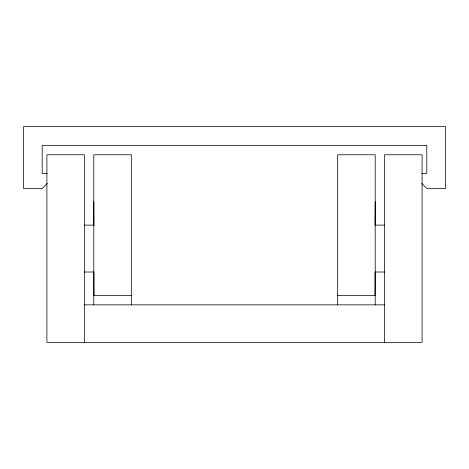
<?xml version="1.0" encoding="UTF-8"?>
<svg xmlns="http://www.w3.org/2000/svg" width="469" height="469" viewBox="0 0 469 469"><rect width="100%" height="100%" fill="white"/><g stroke="black" fill="none" stroke-linecap="round" stroke-linejoin="round"><path stroke-width="0.7" d="M375.2 201.67L375.036 225.407M47.387 183.361L42.21 188.538L23.45 188.538L23.45 126.63L445.55 126.63L445.55 188.538L426.79 188.538L421.613 183.361M47.211 173.53L42.21 173.53L42.21 145.39L426.79 145.39L426.79 173.53L421.789 173.53M84.42 225.12L93.8 225.12M375.2 225.12L384.58 225.12M84.42 272.02L93.8 272.02M375.2 272.02L384.58 272.02M93.8 295.47L131.32 295.47M337.68 295.47L375.2 295.47M84.273 304.85L384.727 304.85M93.8 201.67L93.964 225.407M384.58 342.37L384.58 154.77L422.1 154.77L422.1 342.37L46.9 342.37L46.9 154.77L84.42 154.77L84.42 342.37M375.2 304.85L375.2 154.77L337.68 154.77L337.68 304.85M375.036 272.114L375.036 295.47M131.32 304.85L131.32 154.77L93.8 154.77L93.8 304.85M93.964 272.114L93.964 295.47"/></g></svg>
